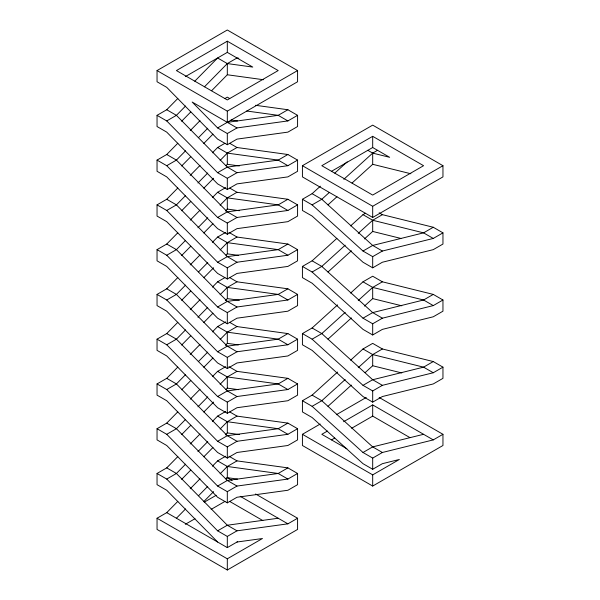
<?xml version="1.0" encoding="UTF-8"?>
<svg xmlns="http://www.w3.org/2000/svg" width="600" height="600" viewBox="0 0 600 600"><rect width="100%" height="100%" fill="white"/><g stroke="black" fill="none" stroke-linecap="round" stroke-linejoin="round"><path stroke-width="0.9" d="M229.733 143.317L237 147.51L287.888 154.507L297.577 160.102L297.577 171.292L287.888 176.887L237 183.885L227.31 189.48L217.612 183.885L166.733 132.127L157.042 126.525L157.042 115.335L166.733 109.74L177.825 98.46M194.782 81.203L217.612 57.983L227.31 63.578L252.75 67.073L227.31 52.38L185.31 76.635M185.558 106.042L176.422 115.335L166.733 120.93L157.042 115.335M204.472 86.805L227.31 63.578L237 57.983L238.815 58.23M181.642 121.222L190.778 111.93M211.65 90.69L227.31 74.767L227.31 63.578M229.733 188.085L237 192.278L287.888 199.275L297.577 204.87L297.577 216.06L287.888 221.655L237 228.653L227.31 234.248L217.612 228.653L166.733 176.887L157.042 171.292L157.042 160.102L166.733 154.507L177.825 143.227M190.215 130.62L200.002 120.66M185.558 150.81L176.422 160.102L166.733 165.697L157.042 160.102M198.608 137.542L207.735 128.25M181.642 165.983L190.778 156.697M203.82 143.422L212.955 134.13M228.923 232.388L237 237.045L287.888 244.042L297.577 249.638L297.577 260.827L287.888 266.423L237 273.42L227.31 279.015L217.612 273.42L166.733 221.655L157.042 216.06L157.042 204.87L166.733 199.275L177.825 187.995M190.215 175.387L200.002 165.428M212.4 152.82L217.612 147.51L224.888 143.317M185.558 195.577L176.422 204.87L166.733 210.465L157.042 204.87M197.955 182.97L207.735 173.017M220.132 160.41L227.31 153.113L237 147.51M181.642 210.75L190.778 201.465M203.82 188.19L213.608 178.238M226.005 165.63L227.31 164.303L227.31 153.113L217.612 147.51M229.733 277.62L237 281.812L287.888 288.81L297.577 294.405L297.577 305.595L287.888 311.19L237 318.188L227.31 323.782L217.612 318.188L166.733 266.423L157.042 260.827L157.042 249.638L166.733 244.042L177.825 232.763M190.215 220.155L200.002 210.195M212.4 197.587L217.612 192.278L225.69 187.62M185.558 240.345L176.422 249.638L166.733 255.233L157.042 249.638M197.955 227.737L207.735 217.785M220.132 205.178L227.31 197.873L237 192.278M181.642 255.517L190.778 246.233M203.82 232.958L212.955 223.665M225.353 211.058L227.31 209.07L227.31 197.873L217.612 192.278M229.733 322.388L237 326.58L287.888 333.577L297.577 339.173L297.577 350.362L287.888 355.957L237 362.955L227.31 368.55L217.612 362.955L166.733 311.19L157.042 305.595L157.042 294.405L166.733 288.81L177.825 277.53M190.215 264.915L200.002 254.962M212.4 242.355L217.612 237.045L225.69 232.388M185.558 285.112L176.422 294.405L166.733 300L157.042 294.405M198.608 271.845L207.735 262.553M220.132 249.945L227.31 242.64L237 237.045M181.642 300.285L190.778 291M203.82 277.725L213.608 267.772M226.005 255.165L227.31 253.837L227.31 242.64L217.612 237.045M228.923 366.683L237 371.347L287.888 378.345L297.577 383.94L297.577 395.13L287.888 400.725L237 407.722L227.31 413.317L217.612 407.722L166.733 355.957L157.042 350.362L157.042 339.173L166.733 333.577L177.825 322.298M190.215 309.683L200.002 299.73M212.4 287.123L217.612 281.812L224.888 277.62M185.558 329.88L176.422 339.173L166.733 344.767L157.042 339.173M197.955 317.272L207.735 307.32M220.132 294.712L227.31 287.407L237 281.812M181.642 345.053L190.778 335.76M203.82 322.493L212.955 313.2M225.353 300.593L227.31 298.605L227.31 287.407L217.612 281.812M229.733 411.915L237 416.115L287.888 423.112L297.577 428.707L297.577 439.897L287.888 445.493L237 452.49L227.31 458.085L217.612 452.49L166.733 400.725L157.042 395.13L157.042 383.94L166.733 378.345L177.825 367.058M190.215 354.45L200.002 344.498M212.4 331.89L217.612 326.58L225.69 321.915M185.558 374.647L176.422 383.94L166.733 389.535L157.042 383.94M198.608 361.373L207.735 352.087M220.132 339.48L227.31 332.175L237 326.58M181.642 389.82L190.778 380.528M203.82 367.26L212.955 357.968M225.353 345.36L227.31 343.365L227.31 332.175L217.612 326.58M228.923 456.217L237 460.882L287.888 467.873L297.577 473.475L297.577 484.665L287.888 490.26L237 497.257L227.31 502.853L217.612 497.257L166.733 445.493L157.042 439.897L157.042 428.707L166.733 423.112L177.825 411.825M190.215 399.217L200.002 389.265M212.4 376.657L217.612 371.347L225.69 366.683M185.558 419.415L176.422 428.707L166.733 434.303L157.042 428.707M197.955 406.808L207.735 396.855M220.132 384.24L227.31 376.942L237 371.347M181.642 434.588L190.778 425.295M203.82 412.028L213.608 402.067M226.005 389.46L227.31 388.132L227.31 376.942L217.612 371.347M217.612 542.018L166.733 490.26L157.042 484.665L157.042 473.475L166.733 467.873L177.825 456.592M190.215 443.985L200.002 434.033M212.4 421.425L217.612 416.115L225.69 411.45M185.558 464.183L176.422 473.475L166.733 479.07L157.042 473.475M197.955 451.575L207.735 441.615M220.132 429.007L227.31 421.71L237 416.115M181.642 479.355L190.778 470.062M203.82 456.795L212.955 447.502M225.353 434.895L227.31 432.9L227.31 421.71L217.612 416.115M255.577 493.987L297.577 518.243L297.577 529.433L227.31 570L157.042 529.433L157.042 518.243L166.733 512.64L177.825 501.36M190.215 488.752L200.002 478.8M212.4 466.192L217.612 460.882L225.69 456.217M176.422 518.243L185.558 508.95M198.608 495.675L207.735 486.382M220.132 473.775L227.31 466.478L237 460.882M203.82 501.562L213.608 491.603M226.005 478.995L227.31 477.668L227.31 466.478L217.612 460.882M379.155 212.798L382.388 214.665L433.268 227.257L442.957 232.853L442.957 244.042L433.268 249.638L382.388 262.23L372.69 267.825L363 262.23L312.112 216.06L302.423 210.465L302.423 199.275L312.112 193.68L320.37 186.195M334.808 173.093L347.183 161.865M329.37 192.413L321.81 199.275L312.112 204.87L302.423 199.275M343.815 179.31L372.69 153.113L377.535 150.315M327.998 204.855L336.938 196.74M352.065 183.015L372.69 164.303L372.69 153.113L367.845 150.315M350.625 293.048L363 281.812L372.69 276.218L382.388 281.812L433.268 294.405L442.957 300L442.957 311.19L433.268 316.785L382.388 329.377L372.69 334.972L363 329.377L312.112 283.215L302.423 277.62L302.423 266.423L312.112 260.827L336.87 238.373M350.625 225.892L363 214.665L365.423 213.263M345.188 245.212L321.81 266.423L312.112 272.025L302.423 266.423M358.252 233.362L372.69 220.26L382.388 214.665M327.998 272.002L351.375 250.792M364.44 238.935L372.69 231.45L372.69 220.26L363 214.665M350.625 360.195L363 348.968L372.69 343.373L382.388 348.968L433.268 361.553L442.957 367.155L442.957 378.345L433.268 383.94L382.388 396.533L372.69 402.127L363 396.533L312.112 350.362L302.423 344.767L302.423 333.577L312.112 327.983L337.56 304.897M345.188 312.368L321.81 333.577L312.112 339.173L302.423 333.577M358.252 300.51L372.69 287.407L382.388 281.812M327.998 339.15L351.375 317.94M364.44 306.09L372.69 298.605L372.69 287.407L363 281.812M379.155 397.463L442.957 434.303L442.957 445.493L372.69 486.06L302.423 445.493L302.423 434.303L372.69 474.87L399.345 459.48L382.388 463.68L372.69 469.275L363 463.68L312.112 417.518L302.423 411.915L302.423 400.725L312.112 395.13L337.56 372.045M345.188 379.515L321.81 400.725L312.112 406.32L302.423 400.725M358.252 367.665L372.69 354.562L382.388 348.968M327.998 406.305L351.375 385.095M365.13 372.615L372.69 365.752L372.69 354.562L363 348.968M157.042 70.567L227.31 30L297.577 70.567L297.577 81.758L217.612 127.927L192.173 102.045L237 127.927L287.888 120.93L297.577 115.335L297.577 126.525L287.888 132.127L237 139.118L227.31 144.712L217.612 139.118L166.733 87.36L157.042 81.758L157.042 70.567L227.31 111.142L297.577 70.567M227.31 41.19L176.422 70.567L227.31 99.945L278.19 70.567L227.31 41.19L227.31 52.38M224.888 98.55L227.31 97.148L229.733 98.55M217.612 127.927L227.31 133.523L237 127.927M297.577 115.335L287.888 109.74L278.19 115.335L227.31 122.333L227.31 111.142M166.733 120.93L217.612 172.695L227.31 167.1L278.19 160.102L287.888 154.507M217.612 172.695L227.31 178.29L237 172.695L287.888 165.697L297.577 160.102M302.423 165.697L372.69 125.13L442.957 165.697L442.957 176.895L372.69 217.462L302.423 176.895L302.423 165.697L372.69 206.272L442.957 165.697M166.733 165.697L217.612 217.462L227.31 211.868L278.19 204.87L287.888 199.275M372.69 136.32L321.81 165.697L372.69 195.075L423.577 165.697L372.69 136.32L372.69 147.517L331.5 171.3M217.612 217.462L227.31 223.058L237 217.462L287.888 210.465L297.577 204.87M166.733 210.465L217.612 262.23L227.31 256.635L278.19 249.638L287.888 244.042M217.612 262.23L227.31 267.825L237 262.23L287.888 255.233L297.577 249.638M166.733 255.233L217.612 306.998L227.31 301.395L278.19 294.405L287.888 288.81M217.612 306.998L227.31 312.593L237 306.998L287.888 300L297.577 294.405M312.112 204.87L363 251.04L372.69 245.438L423.577 232.853L433.268 227.257M363 251.04L372.69 256.635L382.388 251.04L433.268 238.447L442.957 232.853M166.733 300L217.612 351.765L227.31 346.163L278.19 339.173L287.888 333.577M217.612 351.765L227.31 357.36L237 351.765L287.888 344.767L297.577 339.173M166.733 344.767L217.612 396.525L227.31 390.93L278.19 383.94L287.888 378.345M312.112 272.025L363 318.188L372.69 312.593L423.577 300L433.268 294.405M217.612 396.525L227.31 402.127L237 396.525L287.888 389.535L297.577 383.94M363 318.188L372.69 323.782L382.388 318.188L433.268 305.595L442.957 300M166.733 389.535L217.612 441.293L227.31 435.697L278.19 428.707L287.888 423.112M217.612 441.293L227.31 446.888L237 441.293L287.888 434.303L297.577 428.707M312.112 339.173L363 385.335L372.69 379.74L423.577 367.155L433.268 361.553M363 385.335L372.69 390.93L382.388 385.335L433.268 372.75L442.957 367.155M225.712 478.59L227.31 477.668L237.487 479.07M302.423 434.303L320.19 424.043M336.345 414.72L366.233 397.463M166.733 434.303L217.612 486.06L227.31 480.465L278.19 473.475L287.888 467.873M204.248 502.17L216.18 495.285M327.465 431.04L321.81 434.303L346.845 448.755M343.612 421.71L372.69 404.925L433.268 439.897L442.957 434.303M217.612 486.06L227.31 491.655L237 486.06L287.888 479.07L297.577 473.475M185.31 524.303L195 518.707M211.155 509.377L224.888 501.45M331.5 439.897L334.733 438.03M351.69 428.243L372.69 416.115L409.845 437.565M166.733 479.07L217.612 530.827L227.31 525.232L278.19 518.243M312.112 406.32L363 452.49L372.69 446.895L423.577 434.303M217.612 530.827L227.31 536.423L237 530.827L287.888 523.838L297.577 518.243M363 452.49L372.69 458.085L382.388 452.49L433.268 439.897M166.733 512.64L227.31 547.62L237.645 541.65M157.042 518.243L227.31 558.81L262.44 538.523L237 542.018M227.31 74.767L263.392 79.725M255.502 105.292L287.888 109.74M246.735 111.015L278.19 115.335L287.888 120.93M231.007 120.045L237.487 120.93M227.31 153.113L278.19 160.102L287.888 165.697M227.31 164.303L239.333 165.953M227.31 197.873L278.19 204.87L287.888 210.465M227.31 209.07L239.333 210.72M227.31 242.64L278.19 249.638L287.888 255.233M227.31 253.837L238.41 255.36M227.31 287.407L278.19 294.405L287.888 300M227.31 298.605L239.333 300.255M227.31 332.175L278.19 339.173L287.888 344.767M227.31 343.365L238.41 344.895M227.31 376.942L278.19 383.94L287.888 389.535M227.31 388.132L238.41 389.662M227.31 421.71L278.19 428.707L287.888 434.303M227.31 432.9L239.333 434.558M227.31 466.478L278.19 473.475L287.888 479.07M372.69 153.113L389.655 157.305L372.69 147.517M372.69 164.303L410.857 173.745M372.69 220.26L423.577 232.853L433.268 238.447M372.69 231.45L400.86 238.425M372.69 287.407L423.577 300L433.268 305.595M372.69 298.605L401.768 305.798M372.69 354.562L423.577 367.155L433.268 372.75M372.69 365.752L401.768 372.945M166.733 109.74L176.422 115.335L227.31 167.1L237 172.695M312.112 193.68L321.81 199.275L372.69 245.438L382.388 251.04M166.733 154.507L176.422 160.102L227.31 211.868L237 217.462M312.112 260.827L321.81 266.423L372.69 312.593L382.388 318.188M166.733 199.275L176.422 204.87L227.31 256.635L237 262.23M166.733 244.042L176.422 249.638L227.31 301.395L237 306.998M312.112 327.983L321.81 333.577L372.69 379.74L382.388 385.335M166.733 288.81L176.422 294.405L227.31 346.163L237 351.765M312.112 395.13L321.81 400.725L372.69 446.895L382.388 452.49M166.733 333.577L176.422 339.173L227.31 390.93L237 396.525M166.733 378.345L176.422 383.94L227.31 435.697L237 441.293M166.733 423.112L176.422 428.707L227.31 480.465L237 486.06M227.31 477.668L232.155 480.465M240.233 496.32L287.888 523.838M229.733 501.45L262.845 520.567M166.733 467.873L176.422 473.475L227.31 525.232L237 530.827M372.69 206.272L372.69 217.462M372.69 256.635L372.69 267.825M372.69 323.782L372.69 334.972M372.69 390.93L372.69 402.127M372.69 404.925L372.69 416.115M372.69 458.085L372.69 469.275M372.69 474.87L372.69 486.06M227.31 133.523L227.31 144.712M227.31 178.29L227.31 189.48M227.31 223.058L227.31 234.248M227.31 267.825L227.31 279.015M227.31 312.593L227.31 323.782M227.31 357.36L227.31 368.55M227.31 402.127L227.31 413.317M227.31 446.888L227.31 458.085M227.31 491.655L227.31 502.853M227.31 536.423L227.31 547.62M227.31 558.81L227.31 570"/></g></svg>
